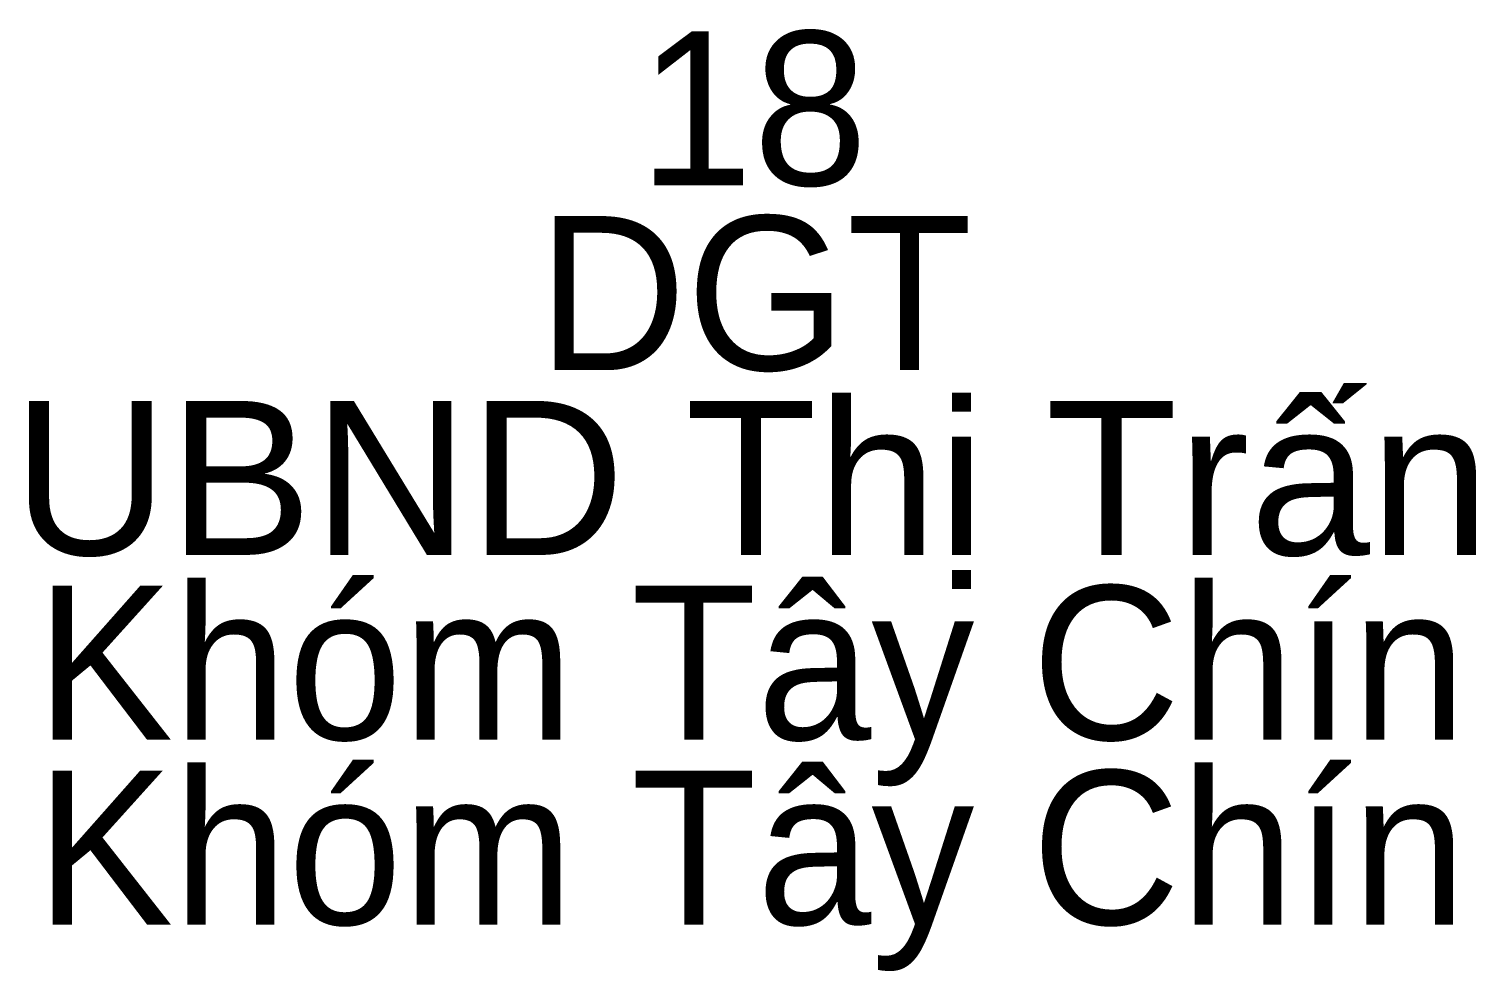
# Model space of a CAD drawing. Header units: metres. Extents: x 537000 to 537501, y 1838003 to 1838507.
# Drawn here: x 537439.479 to 537443.238, y 1838431.169 to 1838433.616 of the extents above; entities that cross this region are included whole.
import ezdxf
from ezdxf.enums import TextEntityAlignment as Align

# ---------------------------------------------------------------- set-up
doc = ezdxf.new("R2010")
doc.units = ezdxf.units.M
doc.header["$LTSCALE"] = 0.16
doc.layers.add('1', color=7, linetype='Continuous')

msp = doc.modelspace()

# ---------------------------------------------------------------- texts
at = {"layer": '1'}
for s, p in [('18', (537441.36, 1838433.21)), ('DGT', (537441.365, 1838432.73)), ('Khóm Tây Chín', (537441.355, 1838431.77)), ('Khóm Tây Chín', (537441.355, 1838431.29))]:
    msp.add_text(s, height=0.4, dxfattribs=at).set_placement(p, align=Align.CENTER)
at = {"layer": '1', "width": 1.05}
msp.add_text('UBND Thị Trấn', height=0.4, dxfattribs=at).set_placement((537441.355, 1838432.25), align=Align.CENTER)

doc.saveas('drawing.dxf')
